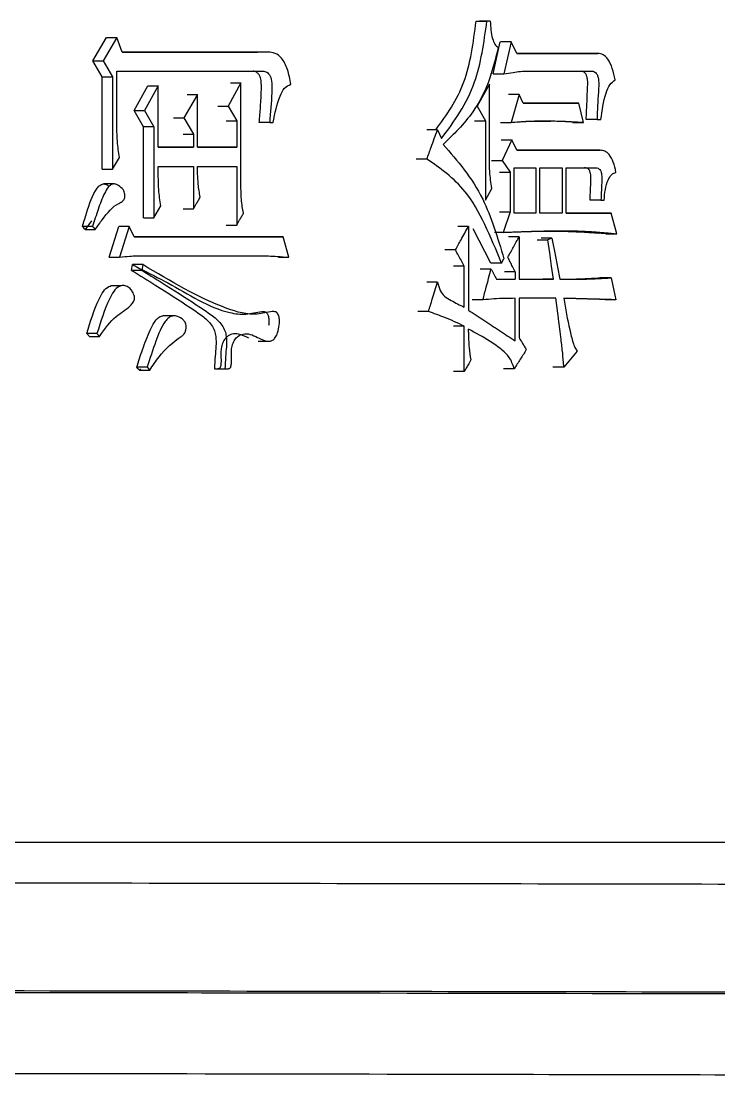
# Model space of a CAD drawing. Header units: millimetres. Extents: x 2642 to 4256, y 821 to 2003.
# Drawn here: x 3284.23 to 3289.38, y 1099.3 to 1107.12 of the extents above; entities that cross this region are included whole.
import ezdxf

# ---------------------------------------------------------------- set-up
doc = ezdxf.new("R2010")
doc.units = ezdxf.units.MM

msp = doc.modelspace()

# ---------------------------------------------------------------- linework, layer by layer
at = {"color": 7, "linetype": 'Continuous', "lineweight": 25}
for p, q in [((3287.5894, 1107.1238), (3287.6684, 1107.1238)), ((3287.6922, 1107.1238), (3287.6132, 1107.1238)), ((3287.6922, 1107.1238), (3287.6684, 1107.1238)), ((3284.7611, 1106.8317), (3284.8631, 1107.0047)), ((3284.939, 1107.0047), (3284.8368, 1106.8317)), ((3284.8631, 1107.0047), (3284.939, 1107.0047)), ((3284.9772, 1106.8966), (3284.939, 1107.0047)), ((3287.7136, 1106.7343), (3287.7669, 1106.9723)), ((3287.8465, 1106.9723), (3287.7673, 1106.9723)), ((3287.8465, 1106.9723), (3287.7932, 1106.7343)), ((3287.8879, 1106.8858), (3287.8465, 1106.9723)), ((3286.0533, 1106.8966), (3284.9772, 1106.8966)), ((3284.9772, 1106.8966), (3285.9759, 1106.8966)), ((3286.0533, 1106.8966), (3285.9761, 1106.8966)), ((3288.4861, 1106.8858), (3287.8879, 1106.8858)), ((3287.8879, 1106.8858), (3288.4056, 1106.8858)), ((3288.406, 1106.8858), (3288.4861, 1106.8858)), ((3284.7611, 1106.8317), (3284.8368, 1106.8317)), ((3284.8313, 1106.7127), (3284.7611, 1106.8317)), ((3284.8368, 1106.8317), (3284.9071, 1106.7127)), ((3284.8313, 1106.7127), (3284.9071, 1106.7127)), ((3284.8313, 1106.0312), (3284.8313, 1106.7127)), ((3284.9071, 1106.7127), (3284.9071, 1106.0312)), ((3284.939, 1106.7559), (3286.0222, 1106.7559)), ((3284.939, 1106.3341), (3284.939, 1106.7559)), ((3287.714, 1106.7343), (3287.7932, 1106.7343)), ((3287.9706, 1106.756), (3288.4453, 1106.756)), ((3285.0665, 1106.4639), (3285.1679, 1106.6478)), ((3285.2441, 1106.6478), (3285.1426, 1106.4639)), ((3285.1679, 1106.6478), (3285.2441, 1106.6478)), ((3285.2441, 1106.1934), (3285.2441, 1106.6478)), ((3285.854, 1106.6694), (3285.7603, 1106.4963)), ((3285.7771, 1106.6694), (3285.854, 1106.6694)), ((3285.854, 1105.8906), (3285.854, 1106.6694)), ((3287.6863, 1106.6586), (3287.5969, 1106.4963)), ((3287.6863, 1106.1069), (3287.6863, 1106.6586)), ((3285.5345, 1106.5829), (3285.4337, 1106.4098)), ((3285.4579, 1106.5829), (3285.5345, 1106.5829)), ((3285.5345, 1106.1934), (3285.5345, 1106.5829)), ((3287.9057, 1106.5829), (3287.8264, 1106.5829)), ((3287.9057, 1106.5829), (3287.8465, 1106.3774)), ((3287.9352, 1106.518), (3287.9057, 1106.5829)), ((3285.6834, 1106.4963), (3285.7603, 1106.4963)), ((3285.7603, 1106.4963), (3285.8228, 1106.3882)), ((3287.5969, 1106.4963), (3287.6565, 1106.3882)), ((3288.2664, 1106.518), (3288.3463, 1106.518)), ((3288.3813, 1106.3774), (3288.3463, 1106.518)), ((3285.0665, 1106.4639), (3285.1426, 1106.4639)), ((3285.1362, 1106.3449), (3285.0665, 1106.4639)), ((3285.1426, 1106.4639), (3285.2124, 1106.3449)), ((3285.3572, 1106.4098), (3285.4337, 1106.4098)), ((3285.4337, 1106.4098), (3285.503, 1106.2908)), ((3288.4802, 1106.399), (3288.4002, 1106.399)), ((3288.4802, 1106.399), (3288.5093, 1106.399)), ((3285.2124, 1106.3449), (3285.1362, 1106.3449)), ((3285.1362, 1105.6742), (3285.1362, 1106.3449)), ((3285.2124, 1106.3449), (3285.2124, 1105.6742)), ((3285.7459, 1106.3882), (3285.8228, 1106.3882)), ((3285.8228, 1106.3882), (3285.8228, 1106.1934)), ((3286.0657, 1106.3773), (3285.9885, 1106.3773)), ((3286.0657, 1106.3773), (3286.0905, 1106.3773)), ((3287.3036, 1106.3233), (3287.225, 1106.3233)), ((3287.3036, 1106.3233), (3287.3336, 1106.2584)), ((3287.5775, 1106.3882), (3287.6565, 1106.3882)), ((3287.6565, 1106.3882), (3287.6565, 1105.804)), ((3287.7673, 1106.3774), (3287.8465, 1106.3774)), ((3288.3014, 1106.3774), (3288.3813, 1106.3774)), ((3285.4264, 1106.2908), (3285.503, 1106.2908)), ((3285.503, 1106.2908), (3285.503, 1106.1934)), ((3287.7732, 1106.2476), (3287.8524, 1106.2476)), ((3287.8524, 1106.2476), (3287.7813, 1106.0961)), ((3287.8879, 1106.1718), (3287.8524, 1106.2476)), ((3285.503, 1106.1934), (3285.2441, 1106.1934)), ((3285.2441, 1106.1934), (3285.4264, 1106.1934)), ((3285.4264, 1106.1934), (3285.503, 1106.1934)), ((3285.8228, 1106.1934), (3285.5345, 1106.1934)), ((3285.5345, 1106.1934), (3285.7458, 1106.1934)), ((3285.7459, 1106.1934), (3285.8228, 1106.1934)), ((3288.5035, 1106.1718), (3287.8879, 1106.1718)), ((3287.8879, 1106.1718), (3288.423, 1106.1718)), ((3288.4234, 1106.1718), (3288.5035, 1106.1718)), ((3284.9071, 1106.0312), (3284.9581, 1106.1177)), ((3287.2253, 1106.1069), (3287.1469, 1106.1069)), ((3287.7022, 1106.0961), (3287.7813, 1106.0961)), ((3287.7813, 1106.0961), (3287.8406, 1106.0096)), ((3284.8313, 1106.0312), (3284.9071, 1106.0312)), ((3285.2441, 1106.0528), (3285.503, 1106.0528)), ((3285.2441, 1105.9771), (3285.2441, 1106.0528)), ((3285.503, 1106.0528), (3285.503, 1105.7391)), ((3285.5345, 1106.0528), (3285.8228, 1106.0528)), ((3285.5345, 1105.9987), (3285.5345, 1106.0528)), ((3285.8228, 1106.0528), (3285.8228, 1105.6201)), ((3287.7614, 1106.0096), (3287.8406, 1106.0096)), ((3287.8406, 1106.0096), (3287.8406, 1105.7175)), ((3287.8702, 1105.7067), (3287.8702, 1106.042)), ((3287.8702, 1106.042), (3288.0296, 1106.042)), ((3288.0296, 1106.042), (3288.0296, 1105.7067)), ((3288.059, 1105.7067), (3288.059, 1106.042)), ((3288.059, 1106.042), (3288.2235, 1106.042)), ((3288.2235, 1106.042), (3288.2235, 1105.7067)), ((3288.2527, 1106.042), (3288.4686, 1106.042)), ((3288.2527, 1105.7067), (3288.2527, 1106.042)), ((3288.3888, 1106.042), (3288.4688, 1106.042)), ((3284.9191, 1105.9234), (3284.8427, 1105.9234)), ((3287.6565, 1105.804), (3287.7041, 1105.8906)), ((3288.5093, 1105.8041), (3288.4292, 1105.8041)), ((3288.5093, 1105.8041), (3288.5325, 1105.8041)), ((3285.2124, 1105.6742), (3285.2631, 1105.7607)), ((3285.4264, 1105.7391), (3285.503, 1105.7391)), ((3287.7614, 1105.7175), (3287.8406, 1105.7175)), ((3287.8406, 1105.7175), (3287.7873, 1105.5661)), ((3288.0296, 1105.7067), (3287.8702, 1105.7067)), ((3288.0296, 1105.7067), (3287.9502, 1105.7067)), ((3288.2235, 1105.7067), (3288.059, 1105.7067)), ((3288.2235, 1105.7067), (3288.1438, 1105.7067)), ((3288.5847, 1105.7067), (3288.2527, 1105.7067)), ((3288.2527, 1105.7067), (3288.5041, 1105.7067)), ((3288.5046, 1105.7067), (3288.5847, 1105.7067)), ((3288.6253, 1105.5553), (3288.5847, 1105.7067)), ((3284.7503, 1105.6512), (3284.7035, 1105.5877)), ((3285.1362, 1105.6742), (3285.2124, 1105.6742)), ((3285.7459, 1105.6201), (3285.8228, 1105.6201)), ((3284.76, 1105.6093), (3284.6844, 1105.6093)), ((3284.7035, 1105.5877), (3284.7792, 1105.5877)), ((3284.8822, 1105.3821), (3284.9522, 1105.6093)), ((3285.0282, 1105.6093), (3284.9522, 1105.6093)), ((3285.0282, 1105.6093), (3284.9581, 1105.3821)), ((3285.0664, 1105.5336), (3285.0282, 1105.6093)), ((3287.5313, 1105.6093), (3287.4524, 1105.6093)), ((3287.5313, 1105.6093), (3287.5313, 1104.9927)), ((3287.6958, 1105.3389), (3287.5672, 1105.592)), ((3287.7873, 1105.5661), (3287.7239, 1105.5661)), ((3288.5446, 1105.5553), (3288.4771, 1105.561)), ((3288.5451, 1105.5553), (3288.6253, 1105.5553)), ((3286.1649, 1105.5336), (3285.0664, 1105.5336)), ((3285.0664, 1105.5336), (3286.0874, 1105.5336)), ((3286.0876, 1105.5336), (3286.1649, 1105.5336)), ((3286.2082, 1105.3822), (3286.1649, 1105.5336)), ((3287.9057, 1105.5336), (3287.8264, 1105.5336)), ((3287.9057, 1105.5336), (3287.9057, 1105.2199)), ((3288.0383, 1105.512), (3288.1179, 1105.512)), ((3288.1472, 1105.5228), (3288.0676, 1105.5228)), ((3288.1472, 1105.5228), (3288.1179, 1105.512)), ((3284.8822, 1105.3821), (3284.9581, 1105.3821)), ((3285.1363, 1105.393), (3285.9911, 1105.393)), ((3285.914, 1105.393), (3285.9911, 1105.393)), ((3286.1309, 1105.3822), (3286.2082, 1105.3822)), ((3287.4356, 1105.4363), (3287.3568, 1105.4363)), ((3285.0475, 1105.2848), (3285.0538, 1105.3281)), ((3285.1299, 1105.3281), (3285.0538, 1105.3281)), ((3285.1299, 1105.3281), (3285.1236, 1105.2848)), ((3287.5014, 1105.3173), (3287.4226, 1105.3173)), ((3287.5014, 1105.0144), (3287.5014, 1105.3173)), ((3287.7754, 1105.3389), (3287.7932, 1105.3713)), ((3285.1236, 1105.2848), (3285.0475, 1105.2848)), ((3287.6982, 1105.2956), (3287.6191, 1105.2956)), ((3287.8761, 1105.274), (3287.7969, 1105.274)), ((3287.8761, 1105.274), (3287.8761, 1105.2199)), ((3288.5847, 1105.2307), (3288.5041, 1105.2307)), ((3284.9689, 1105.1711), (3284.893, 1105.1711)), ((3287.3036, 1105.1983), (3287.2246, 1105.1983)), ((3287.7398, 1105.2199), (3287.8761, 1105.2199)), ((3287.7969, 1105.2199), (3287.8761, 1105.2199)), ((3287.9057, 1105.2199), (3288.159, 1105.2199)), ((3288.159, 1105.2199), (3288.0794, 1105.2199)), ((3287.6387, 1105.0685), (3287.5597, 1105.0685)), ((3287.8761, 1104.7656), (3287.8761, 1105.0793)), ((3288.1766, 1105.0793), (3287.9057, 1105.0793)), ((3287.9057, 1105.0793), (3287.9057, 1104.7872)), ((3288.6195, 1105.0685), (3288.5393, 1105.0685)), ((3285.358, 1104.9501), (3285.2811, 1104.9501)), ((3287.2374, 1104.9819), (3287.1589, 1104.9819)), ((3287.5014, 1104.8738), (3287.4226, 1104.8738)), ((3287.5014, 1104.5384), (3287.5014, 1104.8738)), ((3287.5313, 1104.8305), (3287.5313, 1104.8521)), ((3284.7355, 1104.798), (3284.7163, 1104.8196)), ((3284.7355, 1104.798), (3284.8112, 1104.798)), ((3284.792, 1104.8196), (3284.8112, 1104.798)), ((3285.9797, 1104.7625), (3286.0574, 1104.7625)), ((3285.1616, 1104.5709), (3285.0855, 1104.5709)), ((3285.1117, 1104.5595), (3285.1045, 1104.5493)), ((3285.1045, 1104.5493), (3285.1807, 1104.5493)), ((3285.6834, 1104.56), (3285.7603, 1104.56)), ((3287.5014, 1104.5384), (3287.4226, 1104.5384)), ((3287.8702, 1104.5601), (3287.791, 1104.5601)), ((3288.2352, 1104.5709), (3288.1555, 1104.5709))]:
    msp.add_line(p, q, dxfattribs=at)
at = {"color": 7, "linetype": 'Continuous', "lineweight": 25, "flags": 128}
for points in [[(3284.7035, 1105.5877), (3284.6987, 1105.5931), (3284.6939, 1105.5985), (3284.6844, 1105.6093)], [(3284.76, 1105.6093), (3284.7696, 1105.5985), (3284.7792, 1105.5877)], [(3288.159, 1105.2199), (3288.1453, 1105.3173), (3288.1316, 1105.4146), (3288.1179, 1105.512)], [(3287.7754, 1105.3389), (3287.7401, 1105.3389), (3287.718, 1105.3389), (3287.6962, 1105.3389)], [(3288.5847, 1105.2307), (3288.5948, 1105.1837), (3288.6049, 1105.1367), (3288.6195, 1105.0685)], [(3284.792, 1104.8196), (3284.7639, 1104.8196), (3284.7401, 1104.8196), (3284.7163, 1104.8196)], [(3285.1045, 1104.5493), (3285.0997, 1104.5548), (3285.0948, 1104.5603), (3285.0855, 1104.5709)], [(3285.1617, 1104.5709), (3285.1665, 1104.5654), (3285.1736, 1104.5573), (3285.1807, 1104.5493)], [(3285.6584, 1104.56), (3285.6869, 1104.56), (3285.7352, 1104.56)]]:
    msp.add_lwpolyline(points, dxfattribs=at)
at = {"color": 7, "linetype": 'Continuous', "lineweight": 25}
for points, knots in [([(3287.2925, 1106.3233), (3287.3707, 1106.4316), (3287.5243, 1106.6447), (3287.5677, 1106.9659), (3287.589, 1107.1238)], [0, 0, 0, 0, 0.508538, 1, 1, 1, 1]), ([(3287.3336, 1106.2584), (3287.4272, 1106.3857), (3287.5971, 1106.6169), (3287.6463, 1106.9666), (3287.6684, 1107.1238)], [0, 0, 0, 0, 0.550671, 1, 1, 1, 1]), ([(3287.589, 1107.1238), (3287.5935, 1107.1238), (3287.6014, 1107.1238), (3287.6093, 1107.1238), (3287.6128, 1107.1238)], [0, 0, 0, 0, 0.56, 1, 1, 1, 1]), ([(3287.6922, 1107.1238), (3287.6951, 1107.0797), (3287.6991, 1107.0188), (3287.725, 1106.952), (3287.7429, 1106.9366), (3287.7516, 1106.9291)], [0, 0, 0, 0, 0.571542, 0.789948, 1, 1, 1, 1]), ([(3286.2206, 1106.6586), (3286.2145, 1106.6956), (3286.2025, 1106.7684), (3286.16, 1106.8513), (3286.1059, 1106.8918), (3286.0707, 1106.895), (3286.0533, 1106.8966)], [0, 0, 0, 0, 0.292671, 0.574804, 0.788903, 1, 1, 1, 1]), ([(3287.7516, 1106.9291), (3287.7295, 1106.8395), (3287.6859, 1106.6626), (3287.5478, 1106.4091), (3287.4218, 1106.2882), (3287.3456, 1106.2151)], [0, 0, 0, 0, 0.288018, 0.569196, 1, 1, 1, 1]), ([(3288.6137, 1106.6911), (3288.6077, 1106.7199), (3288.5959, 1106.7767), (3288.5651, 1106.8431), (3288.5258, 1106.8808), (3288.4992, 1106.8841), (3288.4861, 1106.8858)], [0, 0, 0, 0, 0.291495, 0.574413, 0.789057, 1, 1, 1, 1]), ([(3285.9883, 1106.3773), (3285.9917, 1106.4157), (3285.9987, 1106.4957), (3286.0044, 1106.5913), (3286.0048, 1106.663), (3286.0006, 1106.7024), (3285.9877, 1106.7294), (3285.9727, 1106.7457), (3285.9577, 1106.753), (3285.948, 1106.7552), (3285.9449, 1106.756)], [0, 0, 0, 0, 0.268829, 0.56133, 0.664341, 0.768404, 0.830798, 0.892792, 0.965759, 1, 1, 1, 1]), ([(3286.0222, 1106.756), (3286.0323, 1106.7531), (3286.0528, 1106.7472), (3286.0784, 1106.709), (3286.0827, 1106.6527), (3286.0796, 1106.5423), (3286.0718, 1106.4504), (3286.0657, 1106.3773)], [0, 0, 0, 0, 0.1108835, 0.2260486, 0.356903, 0.4892019, 1, 1, 1, 1]), ([(3287.7932, 1106.7343), (3287.8159, 1106.7386), (3287.8568, 1106.7462), (3287.9159, 1106.7539), (3287.9524, 1106.7553), (3287.9706, 1106.756)], [0, 0, 0, 0, 0.38409, 0.691775, 1, 1, 1, 1]), ([(3288.3998, 1106.399), (3288.402, 1106.4372), (3288.4065, 1106.5146), (3288.4091, 1106.6056), (3288.4125, 1106.6692), (3288.4101, 1106.7025), (3288.4026, 1106.7264), (3288.392, 1106.7433), (3288.3788, 1106.7514), (3288.3693, 1106.7546), (3288.3649, 1106.7561)], [0, 0, 0, 0, 0.2869683, 0.5805964, 0.6801532, 0.7640188, 0.8265218, 0.8781764, 0.9439894, 1, 1, 1, 1]), ([(3288.4453, 1106.7561), (3288.4534, 1106.7535), (3288.4662, 1106.7495), (3288.4812, 1106.7311), (3288.4969, 1106.6849), (3288.4861, 1106.5675), (3288.4826, 1106.466), (3288.4802, 1106.399)], [0, 0, 0, 0, 0.101343, 0.162893, 0.226662, 0.489518, 1, 1, 1, 1]), ([(3286.0905, 1106.3773), (3286.1043, 1106.4437), (3286.1234, 1106.5354), (3286.1725, 1106.6361), (3286.2048, 1106.6512), (3286.2206, 1106.6586)], [0, 0, 0, 0, 0.5729384, 0.7913837, 1, 1, 1, 1]), ([(3288.5093, 1106.399), (3288.5184, 1106.4656), (3288.531, 1106.5577), (3288.5718, 1106.6599), (3288.5999, 1106.6808), (3288.6137, 1106.6911)], [0, 0, 0, 0, 0.571986, 0.790496, 1, 1, 1, 1]), ([(3288.3463, 1106.518), (3288.2468, 1106.518), (3288.1104, 1106.518), (3287.9726, 1106.518), (3287.9352, 1106.518)], [0, 0, 0, 0, 0.728341, 1, 1, 1, 1]), ([(3287.9352, 1106.518), (3288.0087, 1106.518), (3288.1194, 1106.518), (3288.2291, 1106.518), (3288.266, 1106.518)], [0, 0, 0, 0, 0.664139, 1, 1, 1, 1]), ([(3284.9581, 1106.1177), (3284.9518, 1106.1575), (3284.9404, 1106.2286), (3284.9394, 1106.3018), (3284.939, 1106.3341)], [0, 0, 0, 0, 0.558835, 1, 1, 1, 1]), ([(3287.2253, 1106.1069), (3287.2358, 1106.1359), (3287.2541, 1106.1865), (3287.2802, 1106.2586), (3287.2958, 1106.3017), (3287.3036, 1106.3233)], [0, 0, 0, 0, 0.402386, 0.701193, 1, 1, 1, 1]), ([(3287.8465, 1106.3774), (3287.8649, 1106.3788), (3287.8925, 1106.3809), (3287.9246, 1106.3831), (3287.9406, 1106.3842), (3287.9567, 1106.3851), (3288.0048, 1106.3877), (3288.0689, 1106.3892), (3288.142, 1106.3887), (3288.1808, 1106.3876), (3288.2035, 1106.3868), (3288.2104, 1106.3866), (3288.2195, 1106.3862), (3288.2286, 1106.3858), (3288.2377, 1106.3854), (3288.2445, 1106.3851), (3288.2513, 1106.3848), (3288.2604, 1106.3843), (3288.2695, 1106.3839), (3288.2786, 1106.3834), (3288.2854, 1106.383), (3288.2945, 1106.3825), (3288.3035, 1106.382), (3288.3149, 1106.3814), (3288.3262, 1106.3807), (3288.3398, 1106.3799), (3288.3582, 1106.3788), (3288.372, 1106.3779), (3288.3813, 1106.3774)], [0, 0, 0, 0, 0.1024398, 0.1536597, 0.1792697, 0.1920747, 0.2432948, 0.4481938, 0.5506355, 0.6530768, 0.6658817, 0.6786867, 0.6914917, 0.7171016, 0.7299066, 0.7427115, 0.7555165, 0.7683215, 0.7939314, 0.8067364, 0.8195413, 0.8323463, 0.8579562, 0.8707612, 0.8963711, 0.9219811, 0.947591, 1, 1, 1, 1]), ([(3287.9336, 1106.3837), (3287.9347, 1106.3837), (3287.9437, 1106.3841), (3288.0321, 1106.3877), (3288.0875, 1106.3874), (3288.1258, 1106.3867), (3288.1338, 1106.3864), (3288.1387, 1106.3863)], [0, 0, 0, 0, 0.061722, 0.491152, 0.730794, 0.835184, 1, 1, 1, 1]), ([(3287.3456, 1106.2151), (3287.4518, 1106.0927), (3287.6445, 1105.8705), (3287.7471, 1105.526), (3287.7932, 1105.3713)], [0, 0, 0, 0, 0.551113, 1, 1, 1, 1]), ([(3288.6195, 1106.0096), (3288.6141, 1106.0349), (3288.6036, 1106.0847), (3288.5739, 1106.1398), (3288.5383, 1106.1685), (3288.515, 1106.1707), (3288.5035, 1106.1718)], [0, 0, 0, 0, 0.291879, 0.573778, 0.788361, 1, 1, 1, 1]), ([(3287.7754, 1105.3389), (3287.6959, 1105.5343), (3287.5565, 1105.8774), (3287.325, 1106.0379), (3287.2253, 1106.1069)], [0, 0, 0, 0, 0.569597, 1, 1, 1, 1]), ([(3287.7041, 1105.8906), (3287.6981, 1105.9316), (3287.6875, 1106.0028), (3287.6867, 1106.076), (3287.6863, 1106.1069)], [0, 0, 0, 0, 0.576908, 1, 1, 1, 1]), ([(3288.4288, 1105.8041), (3288.431, 1105.8534), (3288.4338, 1105.9155), (3288.4355, 1105.9898), (3288.4271, 1106.0262), (3288.4073, 1106.0406), (3288.3945, 1106.0416), (3288.3882, 1106.042)], [0, 0, 0, 0, 0.513666, 0.647616, 0.773872, 0.888864, 1, 1, 1, 1]), ([(3288.4686, 1106.042), (3288.4749, 1106.0416), (3288.4878, 1106.0406), (3288.5076, 1106.0262), (3288.516, 1105.9898), (3288.5143, 1105.9155), (3288.5115, 1105.8534), (3288.5093, 1105.8041)], [0, 0, 0, 0, 0.111245, 0.226323, 0.352571, 0.486481, 1, 1, 1, 1]), ([(3288.5325, 1105.8041), (3288.5348, 1105.8302), (3288.5394, 1105.882), (3288.5573, 1105.9488), (3288.5861, 1105.9948), (3288.6085, 1106.0047), (3288.6195, 1106.0096)], [0, 0, 0, 0, 0.2904, 0.575151, 0.790821, 1, 1, 1, 1]), ([(3285.2631, 1105.7607), (3285.2568, 1105.8005), (3285.2455, 1105.8716), (3285.2445, 1105.9448), (3285.2441, 1105.9771)], [0, 0, 0, 0, 0.558836, 1, 1, 1, 1]), ([(3285.5533, 1105.8257), (3285.5476, 1105.8573), (3285.5374, 1105.914), (3285.5354, 1105.9728), (3285.5345, 1105.9987)], [0, 0, 0, 0, 0.558879, 1, 1, 1, 1]), ([(3284.6844, 1105.6093), (3284.6946, 1105.6419), (3284.7254, 1105.74), (3284.7605, 1105.8568), (3284.8132, 1105.9146), (3284.8369, 1105.926), (3284.8609, 1105.92), (3284.8748, 1105.9098), (3284.8818, 1105.9046)], [0, 0, 0, 0, 0.229685, 0.691562, 0.770769, 0.85031, 0.924651, 1, 1, 1, 1]), ([(3284.7792, 1105.5877), (3284.7966, 1105.6122), (3284.8493, 1105.6862), (3284.9166, 1105.7678), (3284.979, 1105.7913), (3284.9929, 1105.8099), (3284.9972, 1105.8238), (3284.9983, 1105.8399), (3284.9961, 1105.8574), (3284.9895, 1105.8757), (3284.971, 1105.898), (3284.947, 1105.9138), (3284.9198, 1105.9259), (3284.896, 1105.9192), (3284.8697, 1105.897), (3284.8364, 1105.8335), (3284.7987, 1105.7363), (3284.773, 1105.6518), (3284.76, 1105.6093)], [0, 0, 0, 0, 0.109185, 0.329159, 0.383764, 0.397994, 0.412315, 0.428913, 0.44575, 0.465116, 0.490353, 0.552222, 0.585254, 0.61868, 0.660425, 0.720614, 0.859403, 1, 1, 1, 1]), ([(3285.8727, 1105.7067), (3285.8666, 1105.7403), (3285.8557, 1105.8005), (3285.8545, 1105.863), (3285.854, 1105.8906)], [0, 0, 0, 0, 0.558545, 1, 1, 1, 1]), ([(3285.503, 1105.7391), (3285.5102, 1105.7515), (3285.5222, 1105.7721), (3285.5389, 1105.8009), (3285.5485, 1105.8174), (3285.5533, 1105.8257)], [0, 0, 0, 0, 0.42837, 0.714189, 1, 1, 1, 1]), ([(3285.8228, 1105.6201), (3285.8299, 1105.6325), (3285.8418, 1105.6531), (3285.8585, 1105.6819), (3285.868, 1105.6984), (3285.8727, 1105.7067)], [0, 0, 0, 0, 0.428365, 0.714185, 1, 1, 1, 1]), ([(3287.4356, 1105.4363), (3287.4494, 1105.4612), (3287.4723, 1105.5025), (3287.5042, 1105.5602), (3287.5222, 1105.593), (3287.5313, 1105.6093)], [0, 0, 0, 0, 0.432644, 0.716322, 1, 1, 1, 1]), ([(3287.7873, 1105.5661), (3287.7925, 1105.5663), (3287.803, 1105.5667), (3287.8188, 1105.5673), (3287.8346, 1105.5679), (3287.8503, 1105.5684), (3287.8634, 1105.5689), (3287.8766, 1105.5694), (3287.8871, 1105.5698), (3287.8976, 1105.5702), (3287.9054, 1105.5705), (3287.912, 1105.5707), (3287.9211, 1105.571), (3287.9303, 1105.5713), (3287.9408, 1105.5717), (3287.9486, 1105.572), (3287.9591, 1105.5723), (3287.9696, 1105.5727), (3287.9827, 1105.5731), (3287.9931, 1105.5734), (3288.0036, 1105.5737), (3288.0101, 1105.5739), (3288.0167, 1105.5741), (3288.0232, 1105.5743), (3288.0297, 1105.5745), (3288.0363, 1105.5747), (3288.0428, 1105.5749), (3288.0493, 1105.575), (3288.0558, 1105.5752), (3288.0624, 1105.5754), (3288.0689, 1105.5755), (3288.0754, 1105.5757), (3288.0819, 1105.5759), (3288.0885, 1105.576), (3288.095, 1105.5762), (3288.1093, 1105.5765), (3288.164, 1105.5776), (3288.2369, 1105.5782), (3288.3095, 1105.5771), (3288.3457, 1105.5759), (3288.3664, 1105.5751), (3288.3819, 1105.5744), (3288.3974, 1105.5735), (3288.4129, 1105.5727), (3288.4258, 1105.5719), (3288.4388, 1105.571), (3288.4516, 1105.5701), (3288.4645, 1105.5692), (3288.4774, 1105.5682), (3288.4903, 1105.5672), (3288.5057, 1105.566), (3288.5186, 1105.5649), (3288.5315, 1105.5638), (3288.5443, 1105.5627), (3288.5572, 1105.5615), (3288.57, 1105.5604), (3288.5829, 1105.5592), (3288.5957, 1105.558), (3288.6098, 1105.5567), (3288.6188, 1105.5559), (3288.6253, 1105.5553)], [0, 0, 0, 0, 0.018603, 0.037206, 0.055809, 0.074412, 0.093015, 0.102316, 0.120919, 0.130221, 0.139522, 0.148824, 0.153474, 0.172077, 0.181379, 0.19068, 0.199982, 0.218585, 0.227886, 0.246489, 0.255791, 0.265092, 0.269743, 0.279044, 0.288346, 0.292997, 0.302298, 0.311599, 0.31625, 0.325552, 0.334853, 0.339504, 0.348805, 0.358107, 0.362758, 0.372059, 0.409265, 0.558092, 0.632505, 0.669711, 0.688314, 0.706917, 0.72552, 0.744123, 0.762726, 0.772028, 0.790631, 0.809233, 0.818535, 0.837138, 0.855741, 0.874344, 0.883645, 0.902248, 0.920851, 0.930153, 0.948756, 0.967359, 0.97666, 1, 1, 1, 1]), ([(3287.9966, 1105.5735), (3287.9966, 1105.5735), (3287.9966, 1105.5735), (3288.076, 1105.5755), (3288.2071, 1105.5762), (3288.3577, 1105.5701), (3288.4432, 1105.5646), (3288.4797, 1105.5621), (3288.4923, 1105.5612), (3288.4974, 1105.5608), (3288.4971, 1105.5608), (3288.497, 1105.5608)], [0, 0, 0, 0, 0.005956, 0.09253, 0.479471, 0.775614, 0.898514, 0.970424, 0.985739, 0.999253, 1, 1, 1, 1]), ([(3287.8228, 1105.3822), (3287.8366, 1105.4074), (3287.8643, 1105.4579), (3287.8919, 1105.5084), (3287.9057, 1105.5336)], [0, 0, 0, 0, 0.5, 1, 1, 1, 1]), ([(3288.1472, 1105.5228), (3288.1534, 1105.4908), (3288.1663, 1105.4243), (3288.1859, 1105.3233), (3288.1992, 1105.2544), (3288.2059, 1105.2199)], [0, 0, 0, 0, 0.317295, 0.658647, 1, 1, 1, 1]), ([(3284.9581, 1105.3821), (3284.9835, 1105.3855), (3285.0258, 1105.3911), (3285.0853, 1105.3922), (3285.1193, 1105.3927), (3285.1363, 1105.393)], [0, 0, 0, 0, 0.426865, 0.713404, 1, 1, 1, 1]), ([(3285.9911, 1105.393), (3286.0129, 1105.3927), (3286.0565, 1105.3921), (3286.1289, 1105.3888), (3286.1794, 1105.3846), (3286.2082, 1105.3822)], [0, 0, 0, 0, 0.300385, 0.600783, 1, 1, 1, 1]), ([(3287.5014, 1105.3173), (3287.4945, 1105.3297), (3287.4801, 1105.3558), (3287.4582, 1105.3955), (3287.4431, 1105.4227), (3287.4356, 1105.4363)], [0, 0, 0, 0, 0.314652, 0.657325, 1, 1, 1, 1]), ([(3287.8761, 1105.274), (3287.8697, 1105.287), (3287.8576, 1105.3116), (3287.8398, 1105.3477), (3287.8285, 1105.3707), (3287.8228, 1105.3822)], [0, 0, 0, 0, 0.36195, 0.680974, 1, 1, 1, 1]), ([(3285.0538, 1105.3281), (3285.0712, 1105.3188), (3285.1582, 1105.2727), (3285.3984, 1105.1567), (3285.6511, 1104.9853), (3285.89, 1104.9551), (3285.9757, 1104.9799), (3286.0274, 1104.9823), (3286.0423, 1104.9745), (3286.0514, 1104.9621), (3286.0581, 1104.9416), (3286.0615, 1104.9122), (3286.0588, 1104.8899), (3286.0572, 1104.8777)], [0, 0, 0, 0, 0.049956, 0.249704, 0.686626, 0.796056, 0.90562, 0.927942, 0.938242, 0.948634, 0.960298, 0.978294, 1, 1, 1, 1]), ([(3285.7603, 1104.56), (3285.7632, 1104.5602), (3285.768, 1104.5604), (3285.7742, 1104.5651), (3285.7788, 1104.5725), (3285.7834, 1104.5892), (3285.7846, 1104.6311), (3285.7804, 1104.6832), (3285.7903, 1104.7388), (3285.8072, 1104.775), (3285.834, 1104.8032), (3285.8733, 1104.8207), (3285.9423, 1104.8153), (3286.004, 1104.7708), (3286.0607, 1104.7601), (3286.0882, 1104.7681), (3286.1092, 1104.7895), (3286.1268, 1104.8286), (3286.137, 1104.8755), (3286.1384, 1104.9184), (3286.1344, 1104.9461), (3286.1279, 1104.9634), (3286.1196, 1104.9743), (3286.1051, 1104.9824), (3286.0557, 1104.98), (3285.9372, 1104.9456), (3285.6082, 1105.0411), (3285.3337, 1105.2058), (3285.1299, 1105.3281)], [0, 0, 0, 0, 0.005261, 0.008837, 0.012422, 0.017277, 0.029828, 0.061172, 0.078769, 0.096459, 0.112862, 0.137643, 0.170618, 0.238675, 0.261666, 0.275651, 0.289759, 0.306991, 0.331345, 0.347224, 0.357105, 0.364402, 0.370592, 0.376767, 0.392657, 0.46137, 0.600195, 1, 1, 1, 1]), ([(3285.0475, 1105.2848), (3285.1071, 1105.2483), (3285.2524, 1105.1595), (3285.4255, 1105.0467), (3285.5639, 1104.9549), (3285.6266, 1104.9009), (3285.6597, 1104.844), (3285.6751, 1104.7647), (3285.6634, 1104.6697), (3285.6598, 1104.5908), (3285.6583, 1104.56)], [0, 0, 0, 0, 0.221958, 0.540906, 0.653572, 0.74861, 0.789223, 0.822078, 0.930486, 1, 1, 1, 1]), ([(3285.1236, 1105.2848), (3285.1832, 1105.2484), (3285.3286, 1105.1595), (3285.5019, 1105.0469), (3285.6406, 1104.955), (3285.7035, 1104.9009), (3285.7368, 1104.8438), (3285.7523, 1104.7626), (3285.7404, 1104.6678), (3285.7366, 1104.5891), (3285.7352, 1104.56)], [0, 0, 0, 0, 0.221772, 0.540825, 0.653503, 0.748944, 0.789647, 0.822549, 0.93445, 1, 1, 1, 1]), ([(3287.6387, 1105.0685), (3287.6468, 1105.0994), (3287.6607, 1105.1527), (3287.6806, 1105.2284), (3287.6923, 1105.2732), (3287.6982, 1105.2956)], [0, 0, 0, 0, 0.4083, 0.70415, 1, 1, 1, 1]), ([(3287.6982, 1105.2956), (3287.7051, 1105.283), (3287.719, 1105.2578), (3287.7328, 1105.2325), (3287.7398, 1105.2199)], [0, 0, 0, 0, 0.5000008, 1, 1, 1, 1]), ([(3288.2048, 1105.2202), (3288.2196, 1105.2202), (3288.2772, 1105.2202), (3288.377, 1105.2232), (3288.4617, 1105.2282), (3288.5041, 1105.2307)], [0, 0, 0, 0, 0.147579, 0.573728, 1, 1, 1, 1]), ([(3288.2059, 1105.2199), (3288.2471, 1105.2199), (3288.2895, 1105.2199), (3288.3344, 1105.2204), (3288.3409, 1105.2205), (3288.3473, 1105.2205), (3288.3537, 1105.2206), (3288.3588, 1105.2207), (3288.3652, 1105.2209), (3288.3704, 1105.221), (3288.3768, 1105.2211), (3288.3819, 1105.2212), (3288.3883, 1105.2214), (3288.3947, 1105.2215), (3288.405, 1105.2218), (3288.4139, 1105.2221), (3288.4229, 1105.2224), (3288.4293, 1105.2227), (3288.4357, 1105.2229), (3288.4421, 1105.2232), (3288.4485, 1105.2234), (3288.4561, 1105.2238), (3288.4638, 1105.2241), (3288.4702, 1105.2244), (3288.4766, 1105.2247), (3288.483, 1105.225), (3288.4893, 1105.2253), (3288.4944, 1105.2256), (3288.4996, 1105.2259), (3288.5047, 1105.2261), (3288.511, 1105.2265), (3288.5174, 1105.2268), (3288.5238, 1105.2272), (3288.5302, 1105.2276), (3288.5442, 1105.2283), (3288.5628, 1105.2294), (3288.5789, 1105.2304), (3288.5847, 1105.2307)], [0, 0, 0, 0, 0.32454, 0.334682, 0.354966, 0.37525, 0.385391, 0.405675, 0.415817, 0.436101, 0.446242, 0.466526, 0.476668, 0.496952, 0.517235, 0.557803, 0.567945, 0.588228, 0.608512, 0.618654, 0.638938, 0.659221, 0.679505, 0.699789, 0.709931, 0.730214, 0.750498, 0.76064, 0.770782, 0.791065, 0.801207, 0.821491, 0.841775, 0.851916, 0.8722, 0.953335, 1, 1, 1, 1]), ([(3284.7163, 1104.8196), (3284.7433, 1104.9081), (3284.7772, 1105.0192), (3284.8371, 1105.1309), (3284.8688, 1105.1654), (3284.8894, 1105.1688), (3284.8945, 1105.1696)], [0, 0, 0, 0, 0.631823, 0.79327, 0.948374, 1, 1, 1, 1]), ([(3284.8112, 1104.798), (3284.8495, 1104.8531), (3284.9173, 1104.9505), (3285.0143, 1104.9971), (3285.0569, 1105.0449), (3285.066, 1105.0653), (3285.0692, 1105.0833), (3285.0661, 1105.1025), (3285.0572, 1105.1239), (3285.041, 1105.1482), (3285.0161, 1105.1691), (3284.9854, 1105.1752), (3284.9494, 1105.1677), (3284.9128, 1105.1317), (3284.853, 1105.0182), (3284.8191, 1104.9077), (3284.792, 1104.8196)], [0, 0, 0, 0, 0.207529, 0.367372, 0.400836, 0.41667, 0.431354, 0.448141, 0.466694, 0.497248, 0.538464, 0.578549, 0.619959, 0.682145, 0.746849, 1, 1, 1, 1]), ([(3287.2374, 1104.9819), (3287.2466, 1105.0121), (3287.2623, 1105.0632), (3287.2843, 1105.1353), (3287.2972, 1105.1773), (3287.3036, 1105.1983)], [0, 0, 0, 0, 0.417909, 0.708955, 1, 1, 1, 1]), ([(3287.3036, 1105.1983), (3287.3094, 1105.1769), (3287.3208, 1105.1351), (3287.3574, 1105.0879), (3287.4034, 1105.0645), (3287.4521, 1105.0378), (3287.485, 1105.0222), (3287.5014, 1105.0144)], [0, 0, 0, 0, 0.178456, 0.349692, 0.567005, 0.783635, 1, 1, 1, 1]), ([(3287.8761, 1105.0793), (3287.8508, 1105.0792), (3287.7987, 1105.0791), (3287.7195, 1105.0753), (3287.6656, 1105.0707), (3287.6387, 1105.0685)], [0, 0, 0, 0, 0.320269, 0.660054, 1, 1, 1, 1]), ([(3288.2352, 1104.5709), (3288.2327, 1104.6054), (3288.2277, 1104.6744), (3288.2136, 1104.7932), (3288.2021, 1104.884), (3288.1943, 1104.9439), (3288.1927, 1104.9565), (3288.1915, 1104.9659), (3288.1902, 1104.9754), (3288.1892, 1104.9832), (3288.1882, 1104.9911), (3288.1873, 1104.9974), (3288.1863, 1105.0053), (3288.1853, 1105.0132), (3288.1842, 1105.021), (3288.1832, 1105.0289), (3288.1822, 1105.0368), (3288.1811, 1105.0447), (3288.1801, 1105.0525), (3288.1791, 1105.0604), (3288.1778, 1105.0698), (3288.177, 1105.0761), (3288.1766, 1105.0793)], [0, 0, 0, 0, 0.201249, 0.402512, 0.701241, 0.738586, 0.757258, 0.77593, 0.794603, 0.813275, 0.822611, 0.841284, 0.85062, 0.869292, 0.887965, 0.897301, 0.915973, 0.934645, 0.943982, 0.962654, 0.981327, 1, 1, 1, 1]), ([(3288.6195, 1105.0685), (3288.6176, 1105.0685), (3288.6149, 1105.0686), (3288.6112, 1105.0687), (3288.6075, 1105.0688), (3288.6029, 1105.0689), (3288.5973, 1105.0691), (3288.5918, 1105.0693), (3288.5863, 1105.0694), (3288.5807, 1105.0696), (3288.5752, 1105.0697), (3288.5696, 1105.0699), (3288.5641, 1105.07), (3288.5586, 1105.0702), (3288.553, 1105.0703), (3288.5456, 1105.0706), (3288.5382, 1105.0708), (3288.5308, 1105.071), (3288.5253, 1105.0711), (3288.5197, 1105.0713), (3288.5142, 1105.0714), (3288.5086, 1105.0716), (3288.5031, 1105.0717), (3288.4975, 1105.0719), (3288.492, 1105.0721), (3288.4864, 1105.0722), (3288.4809, 1105.0724), (3288.4753, 1105.0725), (3288.4679, 1105.0727), (3288.4605, 1105.0729), (3288.4531, 1105.0731), (3288.4475, 1105.0733), (3288.442, 1105.0735), (3288.4364, 1105.0736), (3288.4309, 1105.0738), (3288.4253, 1105.0739), (3288.4197, 1105.0741), (3288.4142, 1105.0742), (3288.4086, 1105.0744), (3288.403, 1105.0746), (3288.3956, 1105.0748), (3288.3882, 1105.075), (3288.3808, 1105.0752), (3288.3752, 1105.0753), (3288.3696, 1105.0755), (3288.364, 1105.0757), (3288.3585, 1105.0758), (3288.3529, 1105.076), (3288.3473, 1105.0761), (3288.3417, 1105.0763), (3288.3362, 1105.0764), (3288.3306, 1105.0766), (3288.325, 1105.0768), (3288.3176, 1105.077), (3288.3101, 1105.0772), (3288.3027, 1105.0774), (3288.2971, 1105.0775), (3288.2915, 1105.0777), (3288.2859, 1105.0779), (3288.2803, 1105.078), (3288.2747, 1105.0782), (3288.2692, 1105.0783), (3288.2636, 1105.0785), (3288.258, 1105.0786), (3288.2524, 1105.0788), (3288.2448, 1105.079), (3288.239, 1105.0792), (3288.2352, 1105.0793)], [0, 0, 0, 0, 0.014477, 0.021715, 0.028953, 0.043429, 0.057906, 0.072382, 0.086858, 0.101335, 0.115811, 0.130287, 0.144764, 0.15924, 0.173716, 0.188193, 0.217145, 0.231622, 0.246098, 0.260574, 0.275051, 0.289527, 0.304003, 0.31848, 0.332956, 0.347432, 0.361908, 0.376385, 0.390861, 0.419814, 0.43429, 0.448766, 0.463243, 0.477719, 0.492195, 0.506672, 0.521148, 0.535624, 0.550101, 0.564577, 0.579053, 0.608006, 0.622482, 0.636959, 0.651435, 0.665911, 0.680388, 0.694864, 0.70934, 0.723817, 0.738293, 0.752769, 0.767246, 0.781722, 0.810675, 0.825151, 0.839627, 0.854104, 0.86858, 0.883056, 0.897533, 0.912009, 0.926485, 0.940962, 0.955438, 0.969914, 1, 1, 1, 1]), ([(3288.2352, 1105.0793), (3288.2482, 1105.0013), (3288.267, 1104.8893), (3288.2978, 1104.7708), (3288.3155, 1104.7151), (3288.3283, 1104.6982), (3288.3346, 1104.6899)], [0, 0, 0, 0, 0.564923, 0.811394, 0.907312, 1, 1, 1, 1]), ([(3287.5313, 1104.9927), (3287.5694, 1104.9677), (3287.6462, 1104.9173), (3287.7612, 1104.8416), (3287.8378, 1104.7909), (3287.8761, 1104.7656)], [0, 0, 0, 0, 0.330678, 0.665338, 1, 1, 1, 1]), ([(3285.0855, 1104.5709), (3285.099, 1104.6144), (3285.1282, 1104.7088), (3285.1723, 1104.8189), (3285.2103, 1104.8999), (3285.2415, 1104.9364), (3285.2658, 1104.951), (3285.2791, 1104.949), (3285.2811, 1104.9488)], [0, 0, 0, 0, 0.286903, 0.6225, 0.772264, 0.876903, 0.981839, 1, 1, 1, 1]), ([(3285.1807, 1104.5493), (3285.2031, 1104.5828), (3285.2711, 1104.6842), (3285.3592, 1104.7636), (3285.4282, 1104.8074), (3285.4405, 1104.8247), (3285.4476, 1104.846), (3285.4499, 1104.8679), (3285.4478, 1104.888), (3285.4409, 1104.9057), (3285.4214, 1104.9289), (3285.3912, 1104.9454), (3285.3539, 1104.9532), (3285.3211, 1104.9396), (3285.2715, 1104.8836), (3285.2204, 1104.753), (3285.1824, 1104.6353), (3285.1616, 1104.5709)], [0, 0, 0, 0, 0.118687, 0.359196, 0.382949, 0.402078, 0.421221, 0.441113, 0.455768, 0.470499, 0.490908, 0.548405, 0.590663, 0.633125, 0.674263, 0.821869, 1, 1, 1, 1]), ([(3287.5014, 1104.8738), (3287.4776, 1104.8849), (3287.4299, 1104.9072), (3287.342, 1104.9443), (3287.2775, 1104.9675), (3287.2374, 1104.9819)], [0, 0, 0, 0, 0.274107, 0.548239, 1, 1, 1, 1]), ([(3287.8702, 1104.5601), (3287.8591, 1104.5901), (3287.837, 1104.6495), (3287.7702, 1104.7067), (3287.6708, 1104.7785), (3287.5857, 1104.8234), (3287.5313, 1104.8521)], [0, 0, 0, 0, 0.161067, 0.318631, 0.564031, 1, 1, 1, 1]), ([(3285.9108, 1104.7847), (3285.8858, 1104.7979), (3285.8458, 1104.819), (3285.7901, 1104.8188), (3285.7531, 1104.8005), (3285.7269, 1104.7701), (3285.7116, 1104.732), (3285.705, 1104.687), (3285.7062, 1104.6478), (3285.7071, 1104.6143), (3285.7064, 1104.5929), (3285.7035, 1104.5774), (3285.6996, 1104.568), (3285.694, 1104.562), (3285.6882, 1104.56), (3285.6846, 1104.56), (3285.6834, 1104.56)], [0, 0, 0, 0, 0.228435, 0.365959, 0.47747, 0.560756, 0.644414, 0.72173, 0.812952, 0.861162, 0.908003, 0.931324, 0.949965, 0.968751, 0.989061, 1, 1, 1, 1]), ([(3287.5313, 1104.8305), (3287.5321, 1104.7914), (3287.5336, 1104.7218), (3287.5445, 1104.6545), (3287.5492, 1104.625)], [0, 0, 0, 0, 0.5610734, 1, 1, 1, 1]), ([(3287.9057, 1104.7872), (3287.9129, 1104.7754), (3287.9254, 1104.7551), (3287.9431, 1104.7263), (3287.9536, 1104.7092), (3287.9588, 1104.7007)], [0, 0, 0, 0, 0.408883, 0.704441, 1, 1, 1, 1]), ([(3287.9588, 1104.7007), (3287.9441, 1104.6772), (3287.9146, 1104.6304), (3287.885, 1104.5835), (3287.8702, 1104.5601)], [0, 0, 0, 0, 0.5, 1, 1, 1, 1]), ([(3288.3346, 1104.6899), (3288.318, 1104.67), (3288.2849, 1104.6304), (3288.2517, 1104.5907), (3288.2352, 1104.5709)], [0, 0, 0, 0, 0.499998, 1, 1, 1, 1]), ([(3287.5492, 1104.625), (3287.5424, 1104.6126), (3287.531, 1104.592), (3287.5151, 1104.5631), (3287.506, 1104.5467), (3287.5014, 1104.5384)], [0, 0, 0, 0, 0.428361, 0.714181, 1, 1, 1, 1]), ([(3285.7352, 1104.56), (3285.7399, 1104.56), (3285.7483, 1104.56), (3285.7566, 1104.56), (3285.7603, 1104.56)], [0, 0, 0, 0, 0.56, 1, 1, 1, 1]), ([(3238.4524, 1101.0675), (3239.0987, 1101.0675), (3242.334, 1101.0675), (3248.086, 1101.0676), (3254.2856, 1101.0676), (3260.295, 1101.0677), (3264.9345, 1101.0677), (3270.4717, 1101.0678), (3274.6801, 1101.0678), (3279.6145, 1101.0678), (3284.2122, 1101.0679), (3288.3073, 1101.0679), (3291.9889, 1101.068), (3294.5974, 1101.068), (3297.4075, 1101.0681), (3299.2778, 1101.0681), (3301.3061, 1101.0682), (3302.0624, 1101.0683), (3302.5911, 1101.0684)], [0, 0, 0, 0, 0.020124, 0.100733, 0.181328, 0.221587, 0.302184, 0.342442, 0.423039, 0.463298, 0.543894, 0.624491, 0.664749, 0.745346, 0.785604, 0.8662, 0.906458, 1, 1, 1, 1]), ([(3231.3134, 1100.7994), (3232.5857, 1100.7994), (3234.912, 1100.7993), (3238.2755, 1100.7989), (3241.4086, 1100.7984), (3244.5248, 1100.7976), (3247.6185, 1100.7967), (3250.684, 1100.7956), (3253.7155, 1100.7943), (3257.9695, 1100.7922), (3263.5099, 1100.7888), (3270.2538, 1100.7837), (3276.9814, 1100.777), (3282.7024, 1100.7696), (3287.4229, 1100.762), (3291.2257, 1100.7546), (3294.6598, 1100.7463), (3297.6182, 1100.7373), (3300.0716, 1100.7276), (3301.1172, 1100.7207), (3301.649, 1100.7173)], [0, 0, 0, 0, 0.037781, 0.069081, 0.100468, 0.131943, 0.163506, 0.195157, 0.226895, 0.258722, 0.330934, 0.408983, 0.49287, 0.582593, 0.645672, 0.711347, 0.779618, 0.850484, 0.923944, 1, 1, 1, 1]), ([(3302.405, 1099.9181), (3301.9053, 1099.9214), (3300.9195, 1099.9279), (3298.6389, 1099.9372), (3295.8782, 1099.9458), (3292.6498, 1099.9538), (3289.0391, 1099.9612), (3284.4931, 1099.9689), (3278.89, 1099.9766), (3272.1713, 1099.9838), (3265.2686, 1099.9896), (3258.3392, 1099.994), (3251.5151, 1099.9973), (3244.9051, 1099.9995), (3238.5952, 1100.0008), (3234.0909, 1100.0013), (3231.7082, 1100.0013), (3231.3134, 1100.0013)], [0, 0, 0, 0, 0.07139, 0.140843, 0.208359, 0.273937, 0.337578, 0.399281, 0.488173, 0.572709, 0.652888, 0.72871, 0.800173, 0.867277, 0.930021, 0.988406, 1, 1, 1, 1]), ([(3302.9418, 1099.9041), (3302.217, 1099.9087), (3300.7672, 1099.9178), (3296.9769, 1099.9307), (3292.0788, 1099.9428), (3286.0382, 1099.9538), (3278.9902, 1099.9635), (3271.0474, 1099.9718), (3262.3476, 1099.9785), (3253.0407, 1099.9835), (3244.5989, 1099.9863), (3237.3188, 1099.9877), (3233.3152, 1099.9879), (3231.3134, 1099.988)], [0, 0, 0, 0, 0.0981345, 0.196269, 0.2944034, 0.3925379, 0.4906723, 0.5888066, 0.686941, 0.7850753, 0.8832097, 0.9416048, 1, 1, 1, 1]), ([(3212.9262, 1099.3964), (3215.9509, 1099.3973), (3221.9874, 1099.399), (3231.1405, 1099.3993), (3240.1824, 1099.398), (3249.0098, 1099.395), (3257.502, 1099.3903), (3264.3465, 1099.3851), (3269.8036, 1099.38), (3274.1564, 1099.3754), (3278.6142, 1099.3698), (3283.0928, 1099.3633), (3287.2267, 1099.3561), (3290.9671, 1099.3483), (3294.2854, 1099.3401), (3297.3207, 1099.3311), (3299.9728, 1099.3212), (3302.2077, 1099.3105), (3303.1857, 1099.303), (3303.6848, 1099.2992)], [0, 0, 0, 0, 0.074691, 0.149062, 0.223115, 0.296848, 0.370262, 0.443356, 0.483243, 0.526636, 0.573536, 0.623941, 0.677851, 0.725458, 0.775499, 0.827974, 0.882883, 0.940225, 1, 1, 1, 1])]:
    msp.add_open_spline(points, degree=3, knots=knots, dxfattribs=at)

doc.saveas('drawing.dxf')
